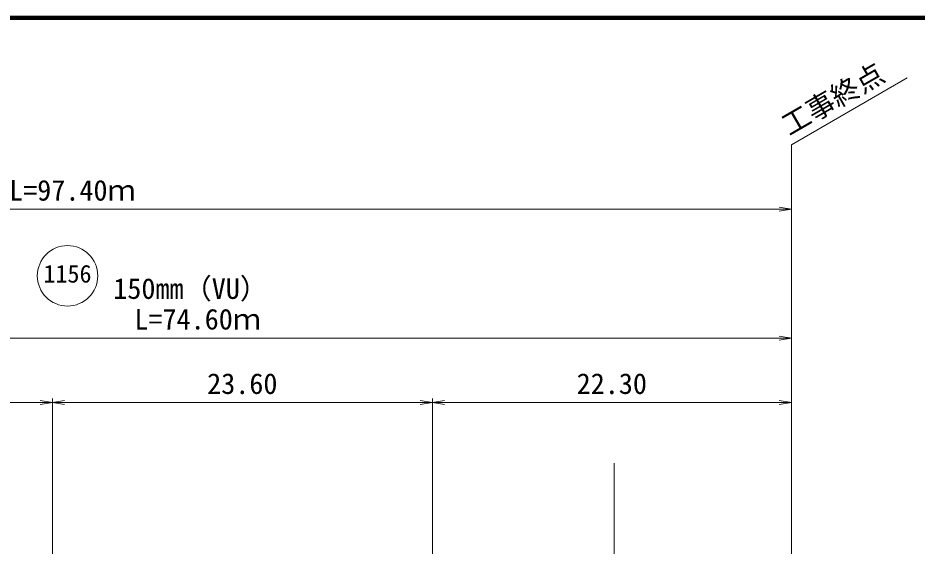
# Model space of a CAD drawing. Units: millimetres on the paper, with parts at other scales. Extents: x 20 to 1662, y 20 to 574.
# Drawn here: x 330.2 to 441.9, y 508.5 to 574 of the extents above; entities that cross this region are included whole.
import ezdxf
from ezdxf.enums import TextEntityAlignment as Align

# ---------------------------------------------------------------- set-up
doc = ezdxf.new("R2010")
doc.units = ezdxf.units.MM
for name, color, linetype, lineweight in [('D-STR-DIM', 7, 'Continuous', 13), ('D-STR-HTXT', 7, 'Continuous', 13), ('D-TTL', 2, 'Continuous', 140)]:
    doc.layers.add(name, color=color, linetype=linetype, lineweight=lineweight)
doc.styles.add('ＭＳ ゴシック', font='')
doc.styles.get('ＭＳ ゴシック').set_extended_font_data('MS Gothic')

# ---------------------------------------------------------------- blocks, each defined once
blk = doc.blocks.new('open_arrow')
at = {"color": 0, "linetype": 'Continuous', "lineweight": -2}
blk.add_lwpolyline([(7.5, 1.25), (0, 0), (7.5, -1.25)], dxfattribs=at)

msp = doc.modelspace()

# ---------------------------------------------------------------- linework, layer by layer
at = {"layer": 'D-STR-DIM'}
for p, q in [((426.284, 558.264), (440.668, 566.569)), ((426.284, 550.264), (426.284, 558.264)), ((426.284, 448.54), (426.284, 550.764)), ((232, 550.264), (426.284, 550.264)), ((426.284, 550.264), (426.184, 550.264)), ((277.112, 534.264), (426.284, 534.264)), ((426.284, 534.264), (426.184, 534.264)), ((426.284, 448.54), (426.284, 534.764)), ((277.112, 526.264), (334.508, 526.264)), ((334.508, 526.264), (334.408, 526.264)), ((334.508, 446.539), (334.508, 526.764)), ((334.508, 446.539), (334.508, 526.764)), ((334.508, 526.264), (381.703, 526.264)), ((334.508, 526.264), (334.608, 526.264)), ((381.703, 526.264), (381.603, 526.264)), ((381.703, 447.254), (381.703, 526.764)), ((381.703, 447.254), (381.703, 526.764)), ((381.703, 526.264), (426.284, 526.264)), ((381.703, 526.264), (381.803, 526.264)), ((426.284, 526.264), (426.184, 526.264)), ((426.284, 448.54), (426.284, 526.764)), ((404.294, 447.905), (404.294, 518.764)), ((426.284, 468.54), (426.284, 518.764))]:
    msp.add_line(p, q, dxfattribs=at)
at = {"layer": 'D-STR-HTXT', "color": 4}
msp.add_circle((336.389, 541.998), 3.75, dxfattribs=at)
at = {"layer": 'D-TTL'}
for p, q in [((821, 574), (20, 574)), ((20, 574), (821, 574))]:
    msp.add_line(p, q, dxfattribs=at)

# ---------------------------------------------------------------- block references
at = {"layer": 'D-STR-DIM', "xscale": 0.2, "yscale": 0.2, "rotation": 180}
for p in [(426.284, 550.264), (426.284, 534.264), (334.508, 526.264), (381.703, 526.264), (426.284, 526.264)]:
    msp.add_blockref('open_arrow', p, dxfattribs=at)
at = {"layer": 'D-STR-DIM', "xscale": 0.2, "yscale": 0.2}
for p in [(334.508, 526.264), (381.703, 526.264)]:
    msp.add_blockref('open_arrow', p, dxfattribs=at)

# ---------------------------------------------------------------- texts
at = {"layer": 'D-STR-DIM', "style": 'ＭＳ ゴシック'}
msp.add_text('工事終点', height=2.566, rotation=30, dxfattribs=at).set_placement((426.394, 558.674), align=Align.BOTTOM_LEFT)
for s, p in [('工事延長 L=97.40ｍ', (313.392, 550.564)), ('150mm（VU）', (342.073, 538.364)), ('L=74.60ｍ', (344.698, 534.564)), ('23.60', (353.731, 526.564)), ('22.30', (399.619, 526.564))]:
    msp.add_text(s, height=2.566, dxfattribs=at).set_placement(p, align=Align.BOTTOM_LEFT)
at = {"layer": 'D-STR-HTXT', "color": 4, "style": 'ＭＳ ゴシック'}
msp.add_text('1156', height=2.199, dxfattribs=at).set_placement((333.389, 540.498), align=Align.BOTTOM_LEFT)

doc.saveas('drawing.dxf')
